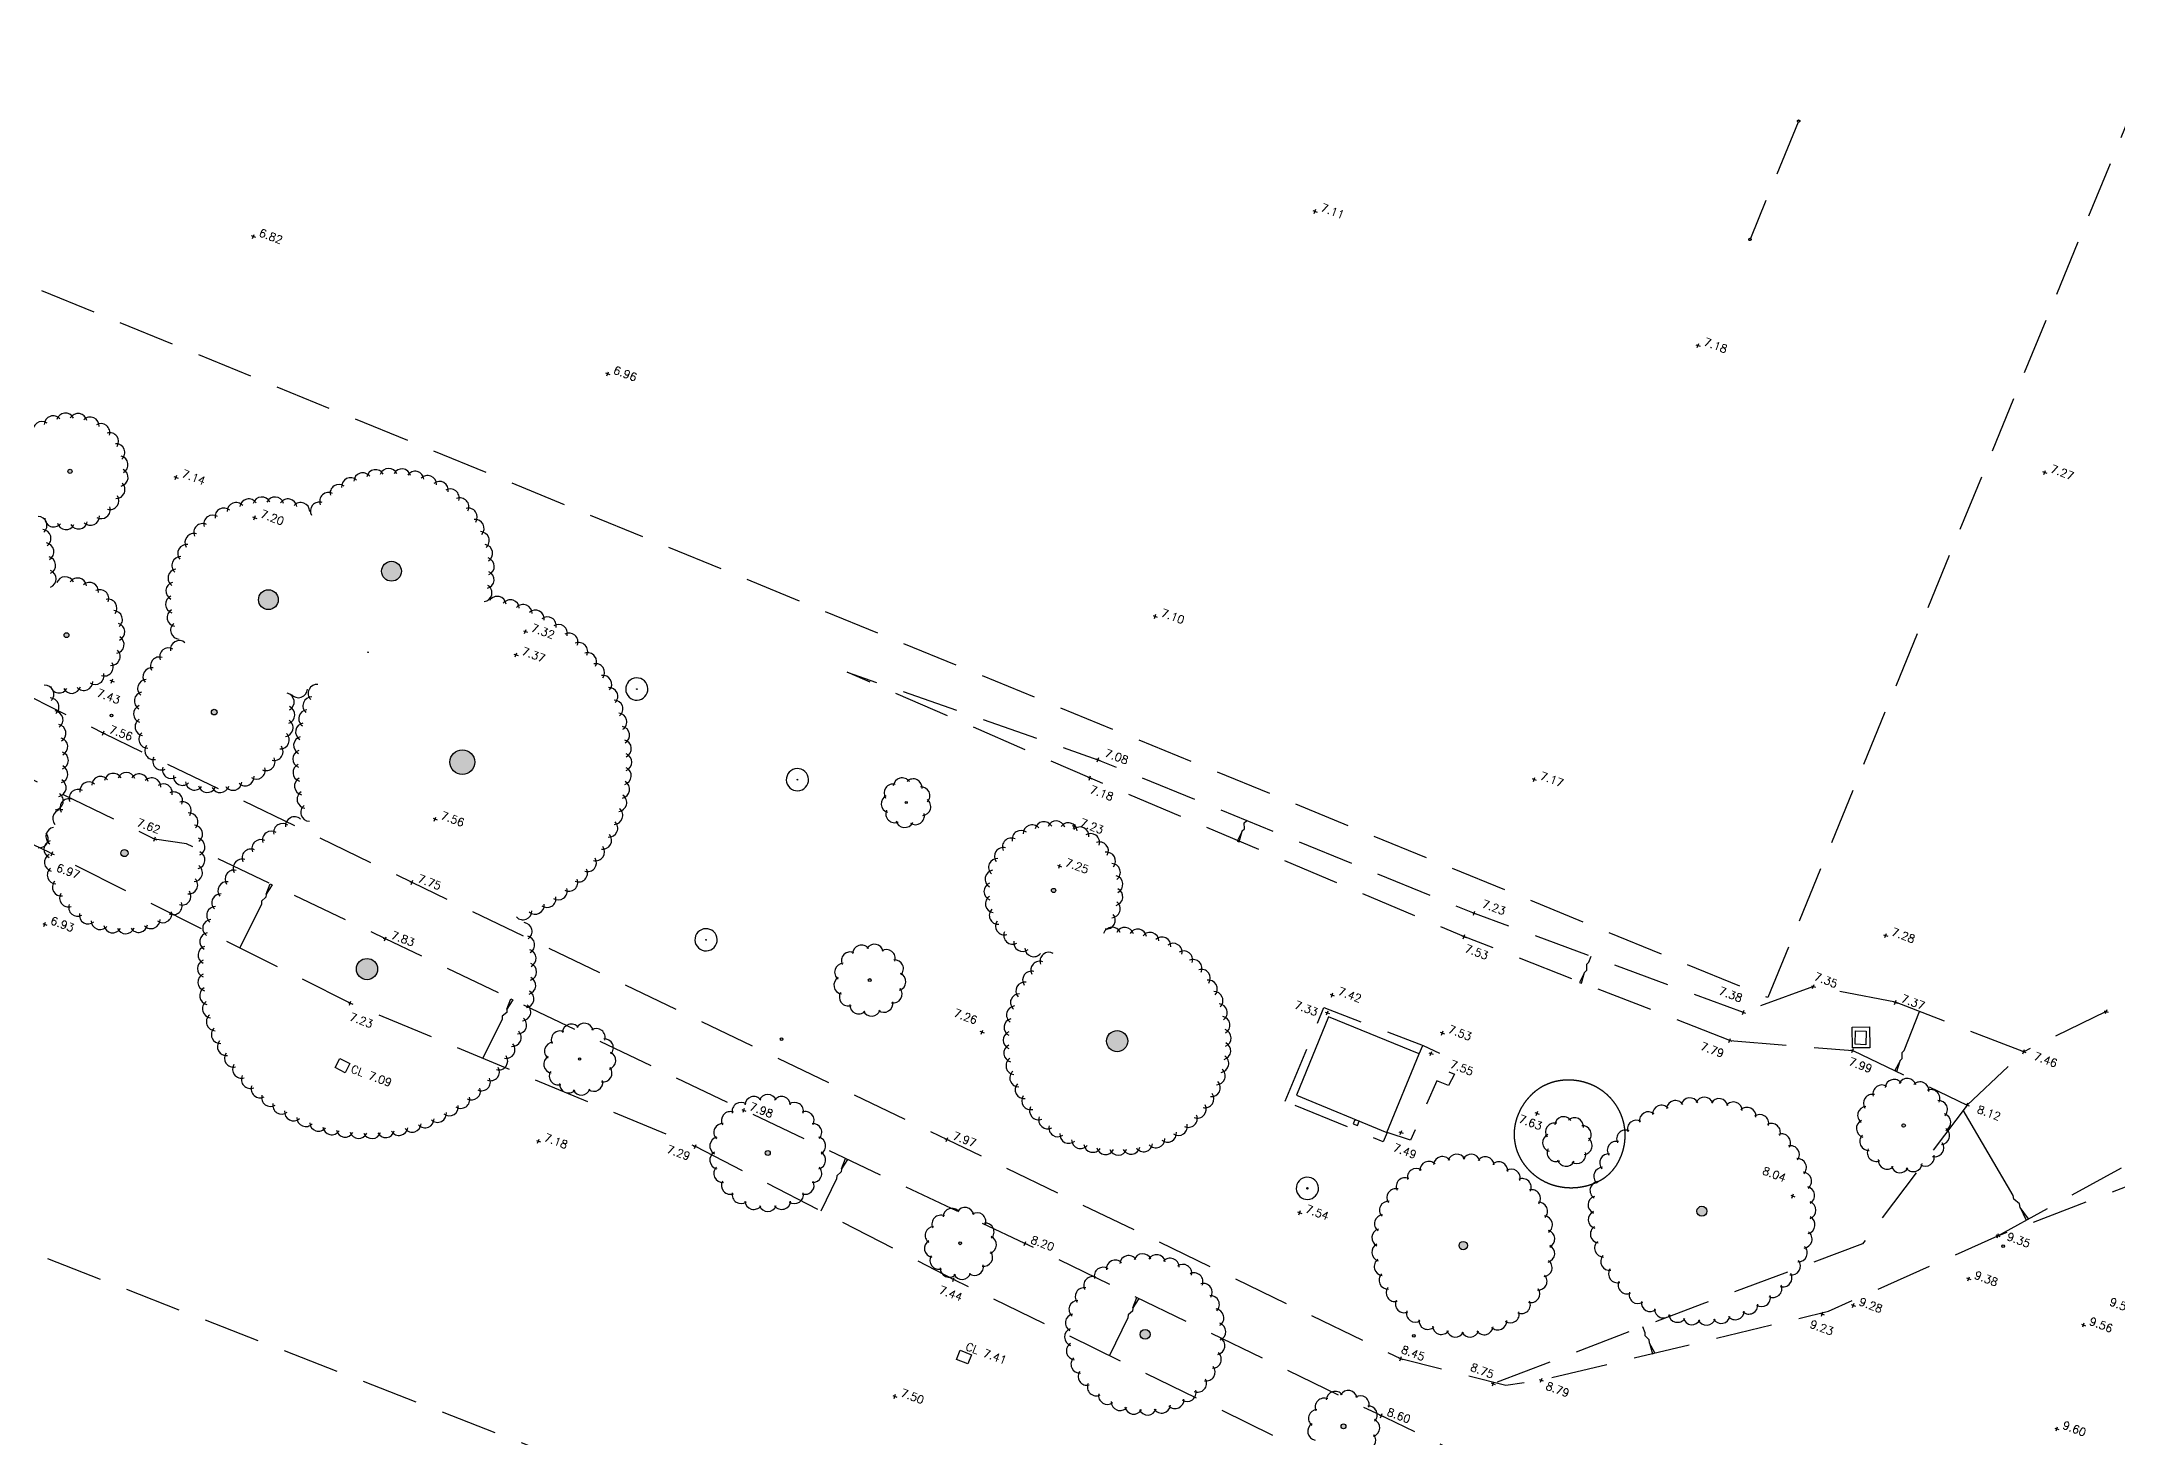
# Model space of a CAD drawing. Header units: millimetres. Extents: x 521005098 to 522149999836, y 174611071 to 175300000107.
# Drawn here: x 521226380 to 521319779, y 174836810 to 174899614 of the extents above; entities that cross this region are included whole.
import ezdxf

# ---------------------------------------------------------------- set-up
doc = ezdxf.new("R2010")
doc.units = ezdxf.units.MM
doc.header["$LTSCALE"] = 200
doc.linetypes.add('survey-A$0$DASHED', pattern=[19.05, 12.7, -6.35])
for name, color, linetype in [('0-35TEXT', 3, 'Continuous'), ('survey-A$0$BUILDING', 8, 'Continuous'), ('survey-A$0$DETAIL', 8, 'Continuous'), ('survey-A$0$LEVEL', 8, 'Continuous'), ('survey-A$0$ROAD', 8, 'Continuous'), ('survey-A$0$SERVICE', 8, 'Continuous'), ('survey-A$0$SPORTS_PITCH', 8, 'survey-A$0$DASHED'), ('survey-A$0$VEGETATION', 8, 'Continuous')]:
    doc.layers.add(name, color=color, linetype=linetype)
doc.styles.add('survey-A$0$ROMANS', font='Romans.shx')

# ---------------------------------------------------------------- blocks, each defined once
blk = doc.blocks.new('survey-A')
at = {"layer": 'survey-A$0$SERVICE', "linetype": 'Continuous'}
h = blk.add_hatch(color=256, dxfattribs=at)
edge = h.paths.add_edge_path()
edge.add_arc((521229532, 174869296), 60, -20.42304, 339.57696)
edge = h.paths.add_edge_path()
edge.add_arc((521259679, 174854735), 60, -20.42304, 339.57696)
h = blk.add_hatch(color=256, dxfattribs=at)
edge = h.paths.add_edge_path()
edge.add_arc((521314640, 174845417), 60, -20.42304, 339.57696)
edge = h.paths.add_edge_path()
edge.add_arc((521288124, 174841379), 60, -20.42304, 339.57696)
at = {"layer": 'survey-A$0$VEGETATION', "linetype": 'Continuous'}
h = blk.add_hatch(color=256, dxfattribs=at)
edge = h.paths.add_edge_path()
edge.add_arc((521165003, 174892881), 175, -20.42304, 339.57696)
edge = h.paths.add_edge_path()
edge.add_arc((521162619, 174893949), 175, -20.42304, 339.57696)
edge = h.paths.add_edge_path()
edge.add_arc((521178431, 174885977), 175, -20.42304, 339.57696)
edge = h.paths.add_edge_path()
edge.add_arc((521175659, 174887102), 175, -20.42304, 339.57696)
edge = h.paths.add_edge_path()
edge.add_arc((521173586, 174888207), 175, -20.42304, 339.57696)
edge = h.paths.add_edge_path()
edge.add_arc((521171316, 174889272), 175, -20.42304, 339.57696)
edge = h.paths.add_edge_path()
edge.add_arc((521169177, 174890382), 175, -20.42304, 339.57696)
edge = h.paths.add_edge_path()
edge.add_arc((521182742, 174883482), 127, -20.42304, 339.57696)
edge = h.paths.add_edge_path()
edge.add_arc((521180659, 174884573), 127, -20.42304, 339.57696)
edge = h.paths.add_edge_path()
edge.add_arc((521185158, 174882044), 127, -20.42304, 339.57696)
edge = h.paths.add_edge_path()
edge.add_arc((521181931, 174878261), 159, -20.42304, 339.57696)
edge = h.paths.add_edge_path()
edge.add_arc((521205376, 174889234), 134, -20.42304, 339.57696)
edge = h.paths.add_edge_path()
edge.add_arc((521204193, 174889781), 95.5, -20.42304, 339.57696)
edge = h.paths.add_edge_path()
edge.add_arc((521207171, 174888406), 115, -20.42304, 339.57696)
edge = h.paths.add_edge_path()
edge.add_arc((521206203, 174888875), 95.5, -20.42304, 339.57696)
edge = h.paths.add_edge_path()
edge.add_arc((521208215, 174887889), 95.5, -20.42304, 339.57696)
edge = h.paths.add_edge_path()
edge.add_arc((521209442, 174887283), 271, -20.42304, 339.57696)
edge = h.paths.add_edge_path()
edge.add_arc((521219409, 174875440), 477, -20.42304, 339.57696)
edge = h.paths.add_edge_path()
edge.add_arc((521219959, 174867247), 477, -20.42304, 339.57696)
edge = h.paths.add_edge_path()
edge.add_arc((521211561, 174872323), 127, -20.42304, 339.57696)
edge = h.paths.add_edge_path()
edge.add_arc((521227663, 174880279), 95.5, -20.42304, 339.57696)
edge = h.paths.add_edge_path()
edge.add_arc((521227504, 174872905), 111, -20.42304, 339.57696)
edge = h.paths.add_edge_path()
edge.add_arc((521236587, 174874503), 446, -20.42304, 339.57696)
edge = h.paths.add_edge_path()
edge.add_arc((521242126, 174875783), 446, -20.42304, 339.57696)
edge = h.paths.add_edge_path()
edge.add_arc((521234149, 174869443), 127, -20.42304, 339.57696)
edge = h.paths.add_edge_path()
edge.add_arc((521230113, 174863101), 159, -20.42304, 339.57696)
edge = h.paths.add_edge_path()
edge.add_arc((521194956, 174847909), 446, -20.42304, 339.57696)
edge = h.paths.add_edge_path()
edge.add_arc((521192158, 174854442), 111, -20.42304, 339.57696)
edge = h.paths.add_edge_path()
edge.add_arc((521195832, 174862955), 477, -20.42304, 339.57696)
edge = h.paths.add_edge_path()
edge.add_arc((521197701, 174864962), 191, -20.42304, 339.57696)
edge = h.paths.add_edge_path()
edge.add_arc((521198529, 174866549), 191, -20.42304, 339.57696)
edge = h.paths.add_edge_path()
edge.add_arc((521196158, 174870358), 207, -20.42304, 339.57696)
edge = h.paths.add_edge_path()
edge.add_arc((521195100, 174860109), 111, -20.42304, 339.57696)
edge = h.paths.add_edge_path()
edge.add_arc((521203165, 174873011), 95.5, -20.42304, 339.57696)
h = blk.add_hatch(color=256, dxfattribs=at)
edge = h.paths.add_edge_path()
edge.add_arc((521307682, 174826364), 191, -20.42304, 339.57696)
edge = h.paths.add_edge_path()
edge.add_arc((521301081, 174846991), 223, -20.42304, 339.57696)
edge = h.paths.add_edge_path()
edge.add_arc((521310157, 174850845), 79.6, -20.42304, 339.57696)
edge = h.paths.add_edge_path()
edge.add_arc((521290347, 174845441), 191, -20.42304, 339.57696)
edge = h.paths.add_edge_path()
edge.add_arc((521284957, 174837313), 111, -20.42304, 339.57696)
edge = h.paths.add_edge_path()
edge.add_arc((521293997, 174832662), 143, -20.42304, 339.57696)
edge = h.paths.add_edge_path()
edge.add_arc((521276033, 174841449), 223, -20.42304, 339.57696)
edge = h.paths.add_edge_path()
edge.add_arc((521267714, 174845546), 63.7, -20.42304, 339.57696)
edge = h.paths.add_edge_path()
edge.add_arc((521274773, 174854642), 477, -20.42304, 339.57696)
edge = h.paths.add_edge_path()
edge.add_arc((521271912, 174861420), 95.5, -20.42304, 339.57696)
edge = h.paths.add_edge_path()
edge.add_arc((521263640, 174857389), 63.7, -20.42304, 339.57696)
edge = h.paths.add_edge_path()
edge.add_arc((521259055, 174849610), 111, -20.42304, 339.57696)
edge = h.paths.add_edge_path()
edge.add_arc((521250588, 174853836), 47.7, -20.42304, 339.57696)
edge = h.paths.add_edge_path()
edge.add_arc((521241024, 174857884), 477, -20.42304, 339.57696)
edge = h.paths.add_edge_path()
edge.add_arc((521245312, 174867194), 557, -20.42304, 339.57696)
edge = h.paths.add_edge_path()
edge.add_arc((521253162, 174870482), 15.9, -20.42304, 339.57696)
edge = h.paths.add_edge_path()
edge.add_arc((521260388, 174866405), 15.9, -20.42304, 339.57696)
edge = h.paths.add_edge_path()
edge.add_arc((521256278, 174859201), 15.9, -20.42304, 339.57696)
edge = h.paths.add_edge_path()
edge.add_arc((521265285, 174865380), 47.7, -20.42304, 339.57696)
h = blk.add_hatch(color=256, dxfattribs=at)
edge = h.paths.add_edge_path()
edge.add_arc((521283332, 174848020), 31.8, -20.42304, 339.57696)
at = {"layer": 'survey-A$0$BUILDING', "linetype": 'Continuous', "flags": 128}
blk.add_lwpolyline([(521286905, 174850532), (521288365, 174854071), (521284287, 174855742), (521282840, 174852210)], close=True, dxfattribs=at)
at = {"layer": 'survey-A$0$DETAIL', "linetype": 'survey-A$0$DASHED', "flags": 128}
for points in [[(521307952, 174821357), (521299351, 174825924), (521285671, 174834809), (521284245, 174835695), (521267408, 174843921), (521255798, 174849903), (521240265, 174856350), (521226850, 174863072), (521208074, 174872093), (521207258, 174873441)], [(521302334, 174854673), (521290376, 174859345), (521273542, 174866481), (521262621, 174871249), (521273910, 174867303), (521290834, 174860400), (521302943, 174855938)], [(521325849, 174859500), (521319273, 174855975)], [(521306098, 174857102), (521302943, 174855938)], [(521309788, 174856391), (521306098, 174857102)], [(521315558, 174854165), (521309788, 174856391)], [(521319273, 174855975), (521315558, 174854165)], [(521288365, 174854071), (521288521, 174854448)], [(521302334, 174854673), (521307865, 174854217)], [(521307865, 174854217), (521313009, 174851767)], [(521313009, 174851767), (521315558, 174854165)], [(521314397, 174845886), (521326184, 174852359)], [(521313009, 174851767), (521308313, 174845519), (521301085, 174842807), (521291691, 174839227)]]:
    blk.add_lwpolyline(points, dxfattribs=at)
at = {"layer": 'survey-A$0$DETAIL', "flags": 128}
for points in [[(521280401, 174864089), (521280404, 174864097), (521280496, 174864192), (521280495, 174864457), (521280587, 174864553), (521280596, 174864576)], [(521236491, 174861252), (521236487, 174861245), (521236478, 174861113), (521236280, 174860936), (521236271, 174860804), (521235304, 174858835)], [(521295806, 174857732), (521295809, 174857739), (521295902, 174857835), (521295901, 174858100), (521295993, 174858196), (521296099, 174858460)], [(521247322, 174856074), (521247318, 174856067), (521247309, 174855934), (521247111, 174855758), (521247101, 174855625), (521246240, 174853870)], [(521309995, 174853759), (521309998, 174853766), (521310090, 174853862), (521310088, 174854128), (521310180, 174854223), (521310876, 174855971)], [(521315405, 174847154), (521315400, 174847163), (521315375, 174847327), (521315112, 174847528), (521315088, 174847693), (521312830, 174851529)], [(521262374, 174848895), (521262370, 174848888), (521262361, 174848756), (521262163, 174848579), (521262154, 174848446), (521261441, 174846995)], [(521275480, 174842638), (521275476, 174842630), (521275467, 174842498), (521275269, 174842321), (521275259, 174842189), (521274426, 174840492)], [(521298720, 174841056), (521298717, 174841064), (521298716, 174841196), (521298530, 174841385), (521298529, 174841518), (521298421, 174841781)]]:
    blk.add_lwpolyline(points, dxfattribs=at)
for points in [[(521280401, 174864089), (521280168, 174863644), (521280260, 174863606)], [(521236491, 174861252), (521236666, 174861723), (521236756, 174861679)], [(521295806, 174857732), (521295573, 174857287), (521295666, 174857249)], [(521247322, 174856074), (521247497, 174856545), (521247587, 174856501)], [(521309995, 174853759), (521309763, 174853313), (521309856, 174853276)], [(521262374, 174848895), (521262549, 174849366), (521262639, 174849322)], [(521315405, 174847154), (521315668, 174846584), (521315776, 174846647)], [(521275480, 174842638), (521275655, 174843109), (521275745, 174843064)], [(521298720, 174841056), (521298865, 174840575), (521298957, 174840613)]]:
    blk.add_lwpolyline(points, close=True, dxfattribs=at)
at = {"layer": 'survey-A$0$DETAIL', "linetype": 'survey-A$0$DASHED', "flags": 128}
blk.add_lwpolyline([(521282336, 174851934), (521284078, 174856154), (521288543, 174854440), (521289597, 174853959), (521289402, 174853400), (521289946, 174853151), (521289677, 174852643), (521289163, 174852853), (521287964, 174850182), (521286916, 174850531), (521286744, 174850115)], close=True, dxfattribs=at)
at = {"layer": 'survey-A$0$DETAIL', "linetype": 'Continuous', "flags": 128}
blk.add_lwpolyline([(521308618, 174855286), (521308632, 174854346), (521307852, 174854334), (521307838, 174855274)], close=True, dxfattribs=at)
at = {"layer": 'survey-A$0$DETAIL', "linetype": 'survey-A$0$DASHED'}
blk.add_lwpolyline([(521292714, 174851050, -0.14104), (521293466, 174852280, -0.150141), (521294691, 174852862, -0.139397), (521296131, 174852672, -0.144026), (521297213, 174851772, -0.13969), (521297627, 174850493, -0.138208), (521297305, 174849173, -0.169266), (521296260, 174848255, -0.145696), (521294663, 174848100, -0.201196), (521293007, 174849208, -0.216357)], format="xyb", close=True, dxfattribs=at)
at = {"layer": 'survey-A$0$LEVEL', "flags": 128}
for points in [[(521283583, 174892011), (521283771, 174891941)], [(521283642, 174891882), (521283712, 174892070)], [(521235816, 174890880), (521236004, 174890811)], [(521235875, 174890752), (521235945, 174890939)], [(521300813, 174885973), (521301001, 174885903)], [(521300872, 174885845), (521300942, 174886032)], [(521251756, 174884702), (521251944, 174884633)], [(521251815, 174884574), (521251885, 174884761)], [(521232398, 174879913), (521232467, 174880101)], [(521316408, 174880263), (521316595, 174880193)], [(521316467, 174880134), (521316536, 174880322)], [(521232339, 174880042), (521232526, 174879972)], [(521235879, 174878228), (521236066, 174878158)], [(521235937, 174878100), (521236007, 174878287)], [(521276390, 174873785), (521276577, 174873715)], [(521276448, 174873657), (521276518, 174873844)], [(521248057, 174873107), (521248244, 174873037)], [(521248115, 174872979), (521248185, 174873166)], [(521247634, 174872055), (521247822, 174871985)], [(521247693, 174871926), (521247763, 174872114)], [(521229454, 174870881), (521229641, 174870811)], [(521229513, 174870752), (521229583, 174870940)], [(521229069, 174868536), (521229256, 174868467)], [(521229127, 174868408), (521229197, 174868595)], [(521273817, 174867338), (521274004, 174867268)], [(521273875, 174867209), (521273945, 174867396)], [(521273448, 174866516), (521273635, 174866446)], [(521273507, 174866387), (521273576, 174866574)], [(521293444, 174866451), (521293631, 174866382)], [(521293503, 174866323), (521293572, 174866510)], [(521243993, 174864666), (521244180, 174864596)], [(521244052, 174864537), (521244121, 174864725)], [(521272751, 174864341), (521272938, 174864271)], [(521272810, 174864212), (521272880, 174864400)], [(521231376, 174863767), (521231563, 174863697)], [(521231435, 174863638), (521231505, 174863826)], [(521226756, 174863107), (521226943, 174863037)], [(521226815, 174862978), (521226885, 174863166)], [(521272083, 174862551), (521272271, 174862481)], [(521272142, 174862422), (521272212, 174862610)], [(521242949, 174861822), (521243136, 174861752)], [(521243008, 174861693), (521243078, 174861881)], [(521290800, 174860306), (521290869, 174860493)], [(521226432, 174859933), (521226619, 174859863)], [(521226491, 174859804), (521226561, 174859992)], [(521290741, 174860435), (521290928, 174860365)], [(521241757, 174859280), (521241945, 174859210)], [(521241816, 174859152), (521241886, 174859339)], [(521290282, 174859380), (521290469, 174859310)], [(521290341, 174859251), (521290411, 174859439)], [(521309259, 174859429), (521309446, 174859360)], [(521309317, 174859301), (521309387, 174859488)], [(521284356, 174856754), (521284543, 174856685)], [(521284414, 174856626), (521284484, 174856813)], [(521306005, 174857137), (521306192, 174857067)], [(521306063, 174857008), (521306133, 174857195)], [(521240171, 174856385), (521240358, 174856315)], [(521240230, 174856256), (521240300, 174856444)], [(521284138, 174855949), (521284326, 174855879)], [(521284197, 174855821), (521284267, 174856008)], [(521302849, 174855973), (521303037, 174855903)], [(521302908, 174855844), (521302978, 174856032)], [(521309694, 174856426), (521309882, 174856356)], [(521309753, 174856297), (521309823, 174856484)], [(521319179, 174856010), (521319367, 174855940)], [(521319238, 174855882), (521319308, 174856069)], [(521268601, 174855084), (521268788, 174855014)], [(521268660, 174854955), (521268730, 174855142)], [(521289313, 174855043), (521289501, 174854973)], [(521289372, 174854914), (521289442, 174855101)], [(521288796, 174854121), (521288984, 174854052)], [(521288855, 174853993), (521288925, 174854180)], [(521302241, 174854708), (521302428, 174854638)], [(521302299, 174854579), (521302369, 174854767)], [(521307772, 174854251), (521307959, 174854182)], [(521307830, 174854123), (521307900, 174854310)], [(521315465, 174854200), (521315652, 174854130)], [(521315523, 174854072), (521315593, 174854259)], [(521257882, 174851568), (521258070, 174851498)], [(521257941, 174851439), (521258011, 174851627)], [(521293572, 174851429), (521293760, 174851359)], [(521293631, 174851300), (521293701, 174851488)], [(521312915, 174851802), (521313102, 174851732)], [(521312974, 174851674), (521313043, 174851861)], [(521248701, 174850047), (521248771, 174850234)], [(521267025, 174850253), (521267212, 174850183)], [(521267084, 174850125), (521267154, 174850312)], [(521287452, 174850563), (521287640, 174850494)], [(521287511, 174850435), (521287581, 174850622)], [(521248642, 174850175), (521248830, 174850105)], [(521255704, 174849938), (521255892, 174849868)], [(521255763, 174849809), (521255833, 174849996)], [(521305077, 174847706), (521305264, 174847636)], [(521305135, 174847578), (521305205, 174847765)], [(521282891, 174846960), (521283078, 174846890)], [(521282950, 174846831), (521283019, 174847019)], [(521270531, 174845575), (521270718, 174845506)], [(521270590, 174845447), (521270659, 174845634)], [(521314303, 174845921), (521314491, 174845851)], [(521314362, 174845792), (521314432, 174845980)], [(521267315, 174843956), (521267502, 174843886)], [(521267373, 174843827), (521267443, 174844015)], [(521312989, 174843987), (521313176, 174843917)], [(521313047, 174843858), (521313117, 174844045)], [(521307799, 174842791), (521307986, 174842721)], [(521307858, 174842662), (521307928, 174842850)], [(521306399, 174842398), (521306587, 174842328)], [(521306458, 174842269), (521306528, 174842457)], [(521318156, 174841909), (521318343, 174841839)], [(521318214, 174841781), (521318284, 174841968)], [(521287432, 174840392), (521287619, 174840322)], [(521287491, 174840263), (521287561, 174840451)], [(521291597, 174839262), (521291785, 174839192)], [(521291656, 174839133), (521291726, 174839321)], [(521293759, 174839424), (521293947, 174839354)], [(521293818, 174839295), (521293888, 174839483)], [(521264677, 174838693), (521264864, 174838624)], [(521264736, 174838565), (521264806, 174838752)], [(521286561, 174837826), (521286748, 174837756)], [(521286619, 174837697), (521286689, 174837885)], [(521316956, 174837235), (521317143, 174837165)], [(521317014, 174837106), (521317084, 174837294)]]:
    blk.add_lwpolyline(points, dxfattribs=at)
at = {"layer": 'survey-A$0$ROAD', "linetype": 'survey-A$0$DASHED', "flags": 128}
for points in [[(521206171, 174882360), (521218169, 174875890), (521219648, 174873271), (521229162, 174868501), (521243043, 174861787), (521267119, 174850218), (521287526, 174840357), (521292266, 174839165), (521293853, 174839389), (521306773, 174842488), (521314397, 174845886), (521324938, 174849927), (521332591, 174854107), (521335509, 174855968), (521339133, 174859488), (521346174, 174867775), (521347707, 174869907), (521349047, 174872605), (521351537, 174879385), (521353935, 174885897), (521355774, 174890722), (521359616, 174889286), (521378670, 174882192), (521383720, 174895854), (521385347, 174897599), (521385297, 174897794)], [(521301907, 174830470), (521286421, 174837904), (521270625, 174845540), (521257976, 174851533), (521241851, 174859245), (521232902, 174863523), (521231470, 174863732), (521217922, 174870336), (521207979, 174875238), (521207258, 174873441), (521203999, 174873005)]]:
    blk.add_lwpolyline(points, dxfattribs=at)
at = {"layer": 'survey-A$0$SERVICE', "linetype": 'Continuous', "flags": 128}
for points in [[(521308474, 174855090), (521308451, 174854481), (521307971, 174854499), (521307995, 174855108)], [(521240039, 174853221), (521239587, 174853457), (521239800, 174853865), (521240252, 174853629)], [(521285399, 174850918), (521285586, 174850848), (521285656, 174851035), (521285468, 174851105)], [(521267703, 174840735), (521268215, 174840535), (521268052, 174840116), (521267539, 174840315)]]:
    blk.add_lwpolyline(points, close=True, dxfattribs=at)
at = {"layer": 'survey-A$0$SERVICE', "linetype": 'Continuous'}
for centre in [(521229532, 174869296), (521259679, 174854735), (521314640, 174845417), (521288124, 174841379)]:
    blk.add_circle(centre, 60, dxfattribs=at)
at = {"layer": 'survey-A$0$SPORTS_PITCH', "linetype": 'survey-A$0$DASHED', "flags": 128}
blk.add_lwpolyline([(521188647, 174903867), (521214424, 174967107), (521330008, 174919845), (521304045, 174856598)], close=True, dxfattribs=at)
for points in [[(521305414, 174895989), (521303261, 174890758)], [(521307943, 174813264), (521280846, 174743210), (521185999, 174780046), (521212938, 174850184), (521307943, 174813264)]]:
    blk.add_lwpolyline(points, dxfattribs=at)
at = {"layer": 'survey-A$0$SPORTS_PITCH', "linetype": 'survey-A$0$DASHED'}
for centre in [(521305434, 174896035), (521303242, 174890711)]:
    blk.add_circle(centre, 50, dxfattribs=at)
at = {"layer": 'survey-A$0$VEGETATION', "linetype": 'Continuous', "flags": 128}
for points in [[(521253617, 174870690, 0.198912), (521253336, 174870950, 0.198912), (521252954, 174870936, 0.198912), (521252693, 174870656, 0.198912), (521252707, 174870274, 0.198912), (521252987, 174870013, 0.198912), (521253370, 174870027, 0.198912), (521253631, 174870307, 0.198912)], [(521260843, 174866613, 0.198912), (521260563, 174866873, 0.198912), (521260180, 174866859, 0.198912), (521259920, 174866579, 0.198912), (521259934, 174866197, 0.198912), (521260214, 174865936, 0.198912), (521260596, 174865950, 0.198912), (521260857, 174866230, 0.198912)], [(521256733, 174859409, 0.198912), (521256453, 174859670, 0.198912), (521256071, 174859656, 0.198912), (521255810, 174859376, 0.198912), (521255824, 174858993, 0.198912), (521256104, 174858732, 0.198912), (521256486, 174858746, 0.198912), (521256747, 174859027, 0.198912)], [(521283786, 174848228, 0.198912), (521283506, 174848488, 0.198912), (521283124, 174848474, 0.198912), (521282863, 174848194, 0.198912), (521282877, 174847812, 0.198912), (521283157, 174847551, 0.198912), (521283540, 174847565, 0.198912), (521283800, 174847845, 0.198912)]]:
    blk.add_lwpolyline(points, format="xyb", close=True, dxfattribs=at)
at = {"layer": 'survey-A$0$VEGETATION', "linetype": 'Continuous'}
for centre, radius in [((521227663, 174880279), 95.5), ((521242126, 174875783), 446), ((521236587, 174874503), 446), ((521227504, 174872905), 111), ((521241072, 174872136), 15.9), ((521253162, 174870482), 15.9), ((521234149, 174869443), 127), ((521245312, 174867194), 557), ((521260388, 174866405), 15.9), ((521265285, 174865380), 47.7), ((521230113, 174863101), 159), ((521271912, 174861420), 95.5), ((521256278, 174859201), 15.9), ((521241024, 174857884), 477), ((521263640, 174857389), 63.7), ((521274773, 174854642), 477), ((521250588, 174853836), 47.7), ((521310157, 174850845), 79.6), ((521259055, 174849610), 111), ((521283332, 174848020), 31.8), ((521301081, 174846991), 223), ((521267714, 174845546), 63.7), ((521290347, 174845441), 191), ((521276033, 174841449), 223), ((521284957, 174837313), 111)]:
    blk.add_circle(centre, radius, dxfattribs=at)
for centre, start, end in [((521227456, 174882500), 25.68906, 164.96078), ((521226397, 174882115), 54.93658, 194.20831), ((521226902, 174882375), 40.31281, 179.58455), ((521228023, 174882480), 11.06529, 150.33702), ((521228567, 174882318), 356.44153, 135.71326), ((521229053, 174882023), 341.81777, 121.0895), ((521229448, 174881616), 327.19401, 106.46574), ((521229728, 174881122), 312.57024, 91.84198), ((521229874, 174880573), 297.94648, 77.21821), ((521229876, 174880006), 283.32272, 62.59445), ((521240831, 174879811), 38.18885, 177.46058), ((521241409, 174879952), 30.11764, 169.38937), ((521242002, 174880012), 22.04642, 161.31815), ((521242597, 174879987), 13.97521, 153.24694), ((521243182, 174879880), 5.904, 145.17573), ((521229460, 174878959), 254.0752, 33.34693), ((521229735, 174879455), 268.69896, 47.97069), ((521239293, 174878925), 62.40249, 201.67422), ((521239763, 174879292), 54.33128, 193.60301), ((521240279, 174879589), 46.26006, 185.53179), ((521243747, 174879691), 357.83279, 137.10452), ((521244280, 174879424), 349.76157, 129.0333), ((521244770, 174879086), 341.69036, 120.96209), ((521226226, 174877851), 309.84278, 89.11451), ((521228586, 174878249), 224.82767, 4.0994), ((521229069, 174878548), 239.45143, 18.72316), ((521234081, 174877911), 56.70095, 195.97269), ((521234584, 174878229), 48.62974, 187.90147), ((521235127, 174878473), 40.55853, 179.83026), ((521235699, 174878639), 32.48732, 171.75905), ((521236289, 174878723), 24.4161, 163.68783), ((521236884, 174878723), 16.34489, 155.61662), ((521237474, 174878639), 8.27368, 147.54541), ((521238046, 174878474), 0.20246, 139.47419), ((521238880, 174878496), 70.4737, 209.74543), ((521245207, 174878682), 333.61915, 112.89088), ((521245584, 174878221), 325.54793, 104.81967), ((521226406, 174877263), 304.96819, 84.23992), ((521226922, 174878175), 180.95639, 320.22812), ((521227477, 174878056), 195.58015, 334.85188), ((521228044, 174878081), 210.20391, 349.47564), ((521233232, 174877079), 72.84338, 212.11511), ((521233627, 174877525), 64.77217, 204.0439), ((521245892, 174877711), 317.47672, 96.74845), ((521246125, 174877163), 309.40551, 88.67724), ((521226536, 174876662), 300.0936, 79.36533), ((521226614, 174876052), 295.21902, 74.49075), ((521232648, 174876045), 88.9858, 228.25754), ((521232904, 174876583), 80.91459, 220.18632), ((521246279, 174876588), 301.3343, 80.60603), ((521246351, 174875997), 293.26308, 72.53481), ((521226640, 174875437), 290.34443, 69.61616), ((521227445, 174875135), 21.89164, 161.16338), ((521228009, 174875078), 7.26788, 146.53961), ((521232471, 174875476), 97.05702, 236.32875), ((521246339, 174875402), 285.19187, 64.4636), ((521228541, 174874880), 352.64412, 131.91585), ((521229006, 174874554), 338.02036, 117.29209), ((521229374, 174874121), 323.3966, 102.66833), ((521232362, 174874293), 113.19944, 252.47117), ((521232375, 174874889), 105.12823, 244.39996), ((521246244, 174874814), 277.12066, 56.39239), ((521246883, 174874252), 7.81224, 147.08397), ((521247473, 174874094), 2.96951, 142.24124), ((521229620, 174873610), 308.77283, 88.04456), ((521232433, 174873702), 121.27065, 260.54239), ((521248048, 174873887), 358.12678, 137.39852), ((521248603, 174873632), 353.28406, 132.55579), ((521249135, 174873331), 348.44133, 127.71306), ((521229695, 174872486), 279.52531, 58.79704), ((521229730, 174873053), 294.14907, 73.4208), ((521232575, 174872264), 49.51507, 188.7868), ((521232587, 174873127), 129.34187, 268.6136), ((521249639, 174872986), 343.5986, 122.87033), ((521250113, 174872600), 338.75587, 118.0276), ((521229518, 174871946), 264.90155, 44.17328), ((521231677, 174871523), 70.26962, 209.54135), ((521232093, 174871935), 59.89234, 199.16407), ((521250552, 174872176), 333.91315, 113.18488), ((521250954, 174871715), 329.07042, 108.34215), ((521228291, 174870819), 221.03026, 0.30199), ((521228793, 174871085), 235.65403, 14.92576), ((521229210, 174871469), 250.27779, 29.54952), ((521231101, 174870513), 91.02416, 230.29589), ((521231343, 174871044), 80.64689, 219.91862), ((521251315, 174871223), 324.22769, 103.49942), ((521251634, 174870702), 319.38496, 98.65669), ((521226534, 174870254), 314.94109, 94.21282), ((521226766, 174869684), 310.0665, 89.33823), ((521227171, 174870700), 191.78274, 331.05447), ((521227739, 174870687), 206.4065, 345.67823), ((521230958, 174869946), 101.40144, 240.67317), ((521237346, 174869904), 298.56964, 77.84136), ((521237940, 174870494), 219.00411, 358.27584), ((521238540, 174869728), 89.85007, 229.1218), ((521238778, 174870290), 85.00734, 224.27907), ((521251908, 174870155), 314.54224, 93.81397), ((521252134, 174869588), 309.69951, 88.97124), ((521226948, 174869097), 305.19192, 84.46364), ((521227080, 174868496), 300.31733, 79.58906), ((521230919, 174869363), 111.77871, 251.05044), ((521230986, 174868783), 122.15599, 261.42772), ((521237302, 174868741), 277.81509, 57.08682), ((521237377, 174869320), 288.19236, 67.46409), ((521238210, 174868552), 99.53552, 238.80725), ((521238350, 174869147), 94.6928, 233.96453), ((521252312, 174869003), 304.85678, 84.12851), ((521227161, 174867887), 295.44274, 74.71447), ((521231157, 174868224), 132.53326, 271.80499), ((521237124, 174868185), 267.43781, 46.70955), ((521238121, 174867948), 104.37825, 243.64998), ((521252440, 174868406), 300.01405, 79.28578), ((521252517, 174867800), 295.17133, 74.44305), ((521227165, 174866658), 285.69356, 64.9653), ((521227189, 174867272), 290.56815, 69.83988), ((521231426, 174867705), 142.91053, 282.18226), ((521231783, 174867243), 153.2878, 292.55953), ((521236485, 174867212), 246.68327, 25.955), ((521236849, 174867669), 257.06054, 36.33227), ((521238083, 174867338), 109.22098, 248.49271), ((521238096, 174866727), 114.06371, 253.33544), ((521252542, 174867189), 290.3286, 69.60033), ((521227089, 174866048), 280.81898, 60.09071), ((521228504, 174865902), 50.23329, 189.50502), ((521229039, 174866148), 39.78775, 179.05948), ((521229609, 174866292), 29.3422, 168.61393), ((521230196, 174866330), 18.89666, 158.16839), ((521230780, 174866262), 8.45112, 147.72285), ((521231342, 174866089), 358.00557, 137.2773), ((521231863, 174865816), 347.56003, 126.83176), ((521232218, 174866853), 163.66508, 302.93681), ((521232716, 174866547), 174.04235, 313.31408), ((521233261, 174866337), 184.41963, 323.69136), ((521233835, 174866228), 194.7969, 334.06863), ((521234420, 174866224), 205.17417, 344.4459), ((521234995, 174866325), 215.55145, 354.82318), ((521235543, 174866529), 225.92872, 5.20045), ((521236045, 174866828), 236.30599, 15.57772), ((521238161, 174866120), 118.90643, 258.17816), ((521252438, 174865973), 280.64314, 59.91487), ((521252516, 174866579), 285.48587, 64.7576), ((521264689, 174865804), 74.94109, 214.21282), ((521265101, 174866087), 34.94109, 174.21282), ((521265598, 174866040), 354.94109, 134.21282), ((521226961, 174865446), 275.94439, 55.21612), ((521227611, 174865144), 71.12438, 210.39611), ((521228023, 174865564), 60.67884, 199.95057), ((521232326, 174865454), 337.11448, 116.38621), ((521232716, 174865014), 326.66894, 105.94067), ((521238278, 174865520), 123.74916, 263.02089), ((521238444, 174864932), 128.59189, 267.86362), ((521252310, 174865376), 275.80041, 55.07215), ((521264557, 174865322), 114.94109, 254.21282), ((521265949, 174865684), 314.94109, 94.21282), ((521265989, 174865186), 274.94109, 54.21282), ((521226972, 174863855), 96.86696, 236.13869), ((521227282, 174864657), 81.56993, 220.84166), ((521233020, 174864510), 316.2234, 95.49513), ((521233227, 174863960), 305.77785, 85.04958), ((521237223, 174864036), 52.07159, 191.34332), ((521237756, 174864334), 47.22887, 186.5006), ((521251904, 174864224), 266.11496, 45.38669), ((521252131, 174864792), 270.95768, 50.22942), ((521264764, 174864868), 154.94109, 294.21282), ((521265216, 174864653), 194.94109, 334.21282), ((521265699, 174864779), 234.94109, 14.21282), ((521270942, 174863972), 41.17432, 180.44605), ((521271479, 174864116), 29.49645, 168.76818), ((521272033, 174864148), 17.81857, 157.09031), ((521272583, 174864067), 6.1407, 145.41243), ((521273105, 174863876), 354.46283, 133.73456), ((521226282, 174863741), 261.35843, 40.63016), ((521226887, 174863273), 107.31251, 246.58424), ((521233331, 174863381), 295.3323, 74.60404), ((521235802, 174862886), 66.59978, 205.87151), ((521236243, 174863309), 61.75705, 201.02878), ((521236718, 174863693), 56.91432, 196.18605), ((521251310, 174863158), 256.4295, 35.70123), ((521251630, 174863678), 261.27223, 40.54396), ((521269653, 174862953), 76.20794, 215.47967), ((521270010, 174863379), 64.53006, 203.80179), ((521270446, 174863723), 52.85219, 192.12392), ((521273577, 174863584), 342.78496, 122.05669), ((521273981, 174863202), 331.10709, 110.37882), ((521226909, 174862685), 117.75805, 257.02978), ((521227038, 174862111), 128.2036, 267.47533), ((521233219, 174862215), 274.44122, 53.71295), ((521233329, 174862793), 284.88676, 64.15849), ((521235398, 174862427), 71.4425, 210.71423), ((521250546, 174862206), 246.74405, 26.01578), ((521250948, 174862666), 251.58678, 30.85851), ((521269389, 174862464), 87.88581, 227.15754), ((521274299, 174862746), 319.42921, 98.70094), ((521274518, 174862236), 307.75134, 87.02307), ((521227268, 174861570), 138.64914, 277.92087), ((521233007, 174861666), 263.99567, 43.2674), ((521234714, 174861416), 81.12796, 220.39969), ((521235035, 174861936), 76.28523, 215.55696), ((521249632, 174861396), 237.05859, 16.33032), ((521250106, 174861782), 241.90132, 21.17305), ((521269182, 174861378), 111.24155, 250.51328), ((521269230, 174861932), 99.56368, 238.83541), ((521274628, 174861136), 284.3956, 63.66733), ((521274629, 174861692), 296.07347, 75.3452), ((521227593, 174861080), 149.09468, 288.36642), ((521228001, 174860656), 159.54023, 298.81196), ((521232305, 174860728), 243.10458, 22.37632), ((521232699, 174861165), 253.55013, 32.82186), ((521234210, 174860304), 90.81341, 230.08515), ((521234439, 174860871), 85.97069, 225.24242), ((521248040, 174860498), 222.53041, 1.80214), ((521248595, 174860752), 227.37314, 6.64487), ((521249127, 174861052), 232.21586, 11.4876), ((521269247, 174860827), 122.91943, 262.19116), ((521269422, 174860299), 134.5973, 273.86903), ((521274514, 174860592), 272.71772, 51.98945), ((521228479, 174860314), 169.98578, 309.25751), ((521229012, 174860064), 180.43132, 319.70305), ((521229581, 174859915), 190.87686, 330.14859), ((521230167, 174859871), 201.32241, 340.59414), ((521230752, 174859934), 211.76795, 351.03968), ((521231315, 174860103), 222.2135, 1.48523), ((521231839, 174860370), 232.65904, 11.93077), ((521234030, 174859720), 95.65614, 234.92787), ((521248053, 174859576), 303.89343, 83.16517), ((521269701, 174859819), 146.27517, 285.5469), ((521270071, 174859404), 157.95304, 297.22477), ((521274543, 174859367), 23.1589, 162.43063), ((521274293, 174860083), 261.03985, 40.31158), ((521275121, 174859360), 16.15217, 155.4239), ((521275694, 174859282), 9.14545, 148.41718), ((521233821, 174858517), 105.3416, 244.61333), ((521233900, 174859123), 100.49887, 239.7706), ((521248171, 174858976), 299.05071, 78.32244), ((521248238, 174858369), 294.20798, 73.47971), ((521262765, 174858254), 65.71032, 204.98205), ((521263267, 174858562), 38.01801, 177.28974), ((521263854, 174858601), 10.3257, 149.59744), ((521264393, 174858362), 342.6334, 121.90513), ((521270517, 174859073), 169.63092, 308.90265), ((521271021, 174858839), 181.30879, 320.58052), ((521271702, 174858240), 60.84962, 200.12135), ((521276253, 174859135), 2.13872, 141.41046), ((521276790, 174858921), 355.132, 134.40373), ((521277297, 174858643), 348.12528, 127.39701), ((521277766, 174858305), 341.11856, 120.39028), ((521233793, 174857907), 110.18433, 249.45606), ((521248253, 174857758), 289.36525, 68.63698), ((521262463, 174857748), 93.40263, 232.67436), ((521264759, 174857901), 314.94109, 94.21282), ((521264869, 174857322), 287.24878, 66.52051), ((521270922, 174857389), 74.86306, 214.13479), ((521271286, 174857838), 67.85634, 207.12807), ((521278190, 174857913), 334.11183, 113.38356), ((521278564, 174857472), 327.10511, 106.37684), ((521233817, 174857297), 115.02705, 254.29878), ((521233892, 174856690), 119.86978, 259.14151), ((521248129, 174856544), 279.6798, 58.95153), ((521248216, 174857148), 284.52252, 63.79425), ((521262431, 174857160), 121.09493, 260.36667), ((521262676, 174856625), 148.78724, 288.05898), ((521264697, 174856759), 259.55647, 38.8282), ((521270372, 174856375), 88.87651, 228.14824), ((521270616, 174856899), 81.86979, 221.14152), ((521278881, 174856988), 320.09838, 99.37011), ((521279136, 174856470), 313.09166, 92.36339), ((521234019, 174856093), 124.71251, 263.98424), ((521234195, 174855508), 129.55524, 268.82697), ((521247990, 174855949), 274.83707, 54.1088), ((521263142, 174856264), 176.47955, 315.75128), ((521263722, 174856161), 204.17186, 343.44359), ((521264283, 174856340), 231.86417, 11.1359), ((521270193, 174855825), 95.88323, 235.15497), ((521279327, 174855924), 306.08494, 85.35667), ((521234420, 174854940), 134.39796, 273.6697), ((521247565, 174854804), 265.15161, 44.42334), ((521247802, 174855368), 269.99434, 49.26607), ((521249713, 174854700), 65.71032, 204.98205), ((521250215, 174855008), 38.01801, 177.28974), ((521250803, 174855047), 10.3257, 149.59744), ((521251341, 174854809), 342.6334, 121.90513), ((521270043, 174854681), 109.89668, 249.16841), ((521270083, 174855257), 102.88996, 242.16169), ((521279449, 174855359), 299.07821, 78.34995), ((521279502, 174854783), 292.07149, 71.34322), ((521234692, 174854393), 139.24069, 278.51242), ((521235010, 174853871), 144.08342, 283.35515), ((521246954, 174853748), 255.46616, 34.73789), ((521247282, 174854263), 260.30889, 39.58061), ((521249379, 174853606), 121.09493, 260.36667), ((521249411, 174854194), 93.40263, 232.67436), ((521251707, 174854347), 314.94109, 94.21282), ((521251817, 174853769), 287.24878, 66.52051), ((521270074, 174854103), 116.90341, 256.17513), ((521279395, 174853634), 278.05804, 57.32977), ((521279483, 174854205), 285.06477, 64.3365), ((521235370, 174853377), 148.92615, 288.19788), ((521235771, 174852916), 153.76887, 293.04061), ((521246583, 174853262), 250.62343, 29.89516), ((521249624, 174853071), 148.78724, 288.05898), ((521251645, 174853205), 259.55647, 38.8282), ((521270174, 174853534), 123.91013, 263.18186), ((521270344, 174852981), 130.91685, 270.18858), ((521279237, 174853078), 271.05132, 50.32305), ((521236209, 174852490), 158.6116, 297.88333), ((521236681, 174852103), 163.45433, 302.72606), ((521245246, 174852015), 236.09524, 15.36698), ((521245726, 174852392), 240.93797, 20.2097), ((521246173, 174852809), 245.7807, 25.05243), ((521250090, 174852711), 176.47955, 315.75128), ((521250670, 174852608), 204.17186, 343.44359), ((521251231, 174852786), 231.86417, 11.1359), ((521258425, 174851750), 36.75927, 176.031), ((521259053, 174851841), 20.39563, 159.66736), ((521259682, 174851751), 4.032, 143.30373), ((521270580, 174852453), 137.92357, 277.19531), ((521270878, 174851958), 144.9303, 284.20203), ((521278726, 174852043), 257.03787, 36.3096), ((521279013, 174852545), 264.0446, 43.31633), ((521300539, 174851690), 26.94109, 166.21282), ((521301199, 174851720), 18.94109, 158.21282), ((521308746, 174851848), 74.94109, 214.21282), ((521309175, 174852270), 54.94109, 194.21282), ((521309721, 174852520), 34.94109, 174.21282), ((521310320, 174852568), 14.94109, 154.21282), ((521310899, 174852408), 354.94109, 134.21282), ((521311389, 174852060), 334.94109, 114.21282), ((521237185, 174851757), 168.29706, 307.56879), ((521237716, 174851455), 173.13979, 312.41152), ((521238270, 174851199), 177.98251, 317.25424), ((521243639, 174851143), 221.56706, 0.83879), ((521244198, 174851388), 226.40979, 5.68152), ((521244735, 174851679), 231.25252, 10.52425), ((521257368, 174851070), 69.48655, 208.75827), ((521257848, 174851486), 53.12291, 192.39464), ((521260259, 174851487), 347.66836, 126.94009), ((521260739, 174851072), 331.30473, 110.57646), ((521271234, 174851503), 151.93702, 291.20875), ((521271644, 174851095), 158.94375, 298.21548), ((521277979, 174851163), 243.02443, 22.29616), ((521278379, 174851580), 250.03115, 29.30288), ((521294856, 174850842), 34.94109, 174.21282), ((521295354, 174850794), 354.94109, 134.21282), ((521298675, 174851064), 50.94109, 190.21282), ((521299265, 174851359), 42.94109, 182.21282), ((521299891, 174851569), 34.94109, 174.21282), ((521301856, 174851658), 10.94109, 150.21282), ((521302498, 174851504), 2.94109, 142.21282), ((521303112, 174851263), 354.94109, 134.21282), ((521303687, 174850939), 346.94109, 126.21282), ((521308488, 174851305), 94.94109, 234.21282), ((521311730, 174851565), 314.94109, 94.21282), ((521311881, 174850983), 294.94109, 74.21282), ((521238845, 174850990), 182.82524, 322.09697), ((521239434, 174850831), 187.66797, 326.9397), ((521240036, 174850722), 192.5107, 331.78243), ((521240644, 174850664), 197.35343, 336.62515), ((521241255, 174850658), 202.19615, 341.46788), ((521241864, 174850703), 207.03888, 346.31061), ((521242467, 174850800), 211.88161, 351.15334), ((521243060, 174850947), 216.72434, 355.99607), ((521256847, 174849927), 102.21382, 241.48555), ((521257025, 174850536), 85.85018, 225.12191), ((521261083, 174850538), 314.94109, 94.21282), ((521261262, 174849929), 298.57745, 77.84918), ((521272100, 174850740), 165.95047, 305.2222), ((521272596, 174850443), 172.95719, 312.22892), ((521273124, 174850208), 179.96392, 319.23565), ((521276518, 174850245), 222.00426, 1.27599), ((521277041, 174850491), 229.01098, 8.28271), ((521277531, 174850798), 236.0177, 15.28943), ((521294312, 174850076), 114.94109, 254.21282), ((521294445, 174850558), 74.94109, 214.21282), ((521295704, 174850439), 314.94109, 94.21282), ((521295744, 174849941), 274.94109, 54.21282), ((521297646, 174850243), 66.94109, 206.21282), ((521298132, 174850689), 58.94109, 198.21282), ((521304211, 174850538), 338.94109, 118.21282), ((521304674, 174850068), 330.94109, 110.21282), ((521308432, 174850707), 114.94109, 254.21282), ((521308583, 174850125), 134.94109, 274.21282), ((521311825, 174850385), 274.94109, 54.21282), ((521256847, 174849292), 118.57745, 257.84918), ((521261262, 174849294), 282.21382, 61.48555), ((521273678, 174850040), 186.97064, 326.24237), ((521274247, 174849941), 193.97736, 333.24909), ((521274824, 174849912), 200.98409, 340.25582), ((521275401, 174849953), 207.99081, 347.26254), ((521275968, 174850065), 214.99753, 354.26926), ((521289408, 174849051), 34.94109, 174.21282), ((521290050, 174849159), 24.94109, 164.21282), ((521290700, 174849155), 14.94109, 154.21282), ((521291339, 174849037), 4.94109, 144.21282), ((521294520, 174849622), 154.94109, 294.21282), ((521294971, 174849408), 194.94109, 334.21282), ((521295455, 174849533), 234.94109, 14.21282), ((521296882, 174849170), 82.94109, 222.21282), ((521297226, 174849733), 74.94109, 214.21282), ((521305067, 174849538), 322.94109, 102.21282), ((521305383, 174848959), 314.94109, 94.21282), ((521308924, 174849631), 154.94109, 294.21282), ((521309414, 174849282), 174.94109, 314.21282), ((521311139, 174849420), 234.94109, 14.21282), ((521311567, 174849842), 254.94109, 34.21282), ((521257026, 174848683), 134.94109, 274.21282), ((521257370, 174848149), 151.30473, 290.57646), ((521260741, 174848151), 249.48655, 28.75827), ((521261084, 174848685), 265.85018, 45.12191), ((521287729, 174848098), 64.94109, 204.21282), ((521288230, 174848512), 54.94109, 194.21282), ((521288796, 174848833), 44.94109, 184.21282), ((521291949, 174848810), 354.94109, 134.21282), ((521292509, 174848481), 344.94109, 124.21282), ((521293004, 174848059), 334.94109, 114.21282), ((521296620, 174848564), 90.94109, 230.21282), ((521305615, 174848341), 306.94109, 86.21282), ((521309993, 174849122), 194.94109, 334.21282), ((521310592, 174849170), 214.94109, 354.21282), ((521257850, 174847733), 167.66836, 306.94009), ((521258427, 174847470), 184.032, 323.30373), ((521259684, 174847471), 216.75927, 356.031), ((521260261, 174847735), 233.12291, 12.39464), ((521286978, 174847042), 84.94109, 224.21282), ((521287307, 174847603), 74.94109, 214.21282), ((521293419, 174847558), 324.94109, 104.21282), ((521296359, 174847274), 106.94109, 246.21282), ((521296445, 174847928), 98.94109, 238.21282), ((521305759, 174847697), 298.94109, 78.21282), ((521305811, 174847039), 290.94109, 70.21282), ((521259056, 174847380), 200.39563, 339.66736), ((521266839, 174846411), 65.71032, 204.98205), ((521267341, 174846718), 38.01801, 177.28974), ((521267929, 174846758), 10.3257, 149.59744), ((521268467, 174846519), 342.6334, 121.90513), ((521286751, 174846433), 94.94109, 234.21282), ((521293740, 174846992), 314.94109, 94.21282), ((521293958, 174846380), 304.94109, 84.21282), ((521296366, 174846614), 114.94109, 254.21282), ((521305772, 174846380), 282.94109, 62.21282), ((521266505, 174845317), 121.09493, 260.36667), ((521266537, 174845905), 93.40263, 232.67436), ((521268833, 174846058), 314.94109, 94.21282), ((521268943, 174845479), 287.24878, 66.52051), ((521286633, 174845793), 104.94109, 244.21282), ((521294066, 174845739), 294.94109, 74.21282), ((521296464, 174845961), 122.94109, 262.21282), ((521296653, 174845328), 130.94109, 270.21282), ((521305641, 174845733), 274.94109, 54.21282), ((521266750, 174844781), 148.78724, 288.05898), ((521268771, 174844916), 259.55647, 38.8282), ((521274689, 174844387), 44.94109, 184.21282), ((521275288, 174844593), 33.69109, 172.96282), ((521275916, 174844677), 22.44109, 161.71282), ((521276548, 174844638), 11.19109, 150.46282), ((521277160, 174844477), 359.94109, 139.21282), ((521286629, 174845143), 114.94109, 254.21282), ((521286737, 174844502), 124.94109, 264.21282), ((521293943, 174844449), 274.94109, 54.21282), ((521294061, 174845088), 284.94109, 64.21282), ((521296927, 174844728), 138.94109, 278.21282), ((521305118, 174844525), 258.94109, 38.21282), ((521305422, 174845111), 266.94109, 46.21282), ((521267216, 174844421), 176.47955, 315.75128), ((521267796, 174844318), 204.17186, 343.44359), ((521268357, 174844497), 231.86417, 11.1359), ((521273667, 174843649), 67.44109, 206.71282), ((521274142, 174844068), 56.19109, 195.46282), ((521277729, 174844198), 348.69109, 127.96282), ((521278233, 174843815), 337.44109, 116.71282), ((521278652, 174843340), 326.19109, 105.46282), ((521286955, 174843889), 134.94109, 274.21282), ((521293716, 174843839), 264.94109, 44.21282), ((521297282, 174844172), 146.94109, 286.21282), ((521297712, 174843671), 154.94109, 294.21282), ((521304735, 174843987), 250.94109, 30.21282), ((521273006, 174842576), 89.94109, 229.21282), ((521273284, 174843145), 78.69109, 217.96282), ((521278971, 174842793), 314.94109, 94.21282), ((521287276, 174843324), 144.94109, 284.21282), ((521287690, 174842823), 154.94109, 294.21282), ((521292965, 174842784), 244.94109, 24.21282), ((521293387, 174843279), 254.94109, 34.21282), ((521298207, 174843234), 162.94109, 302.21282), ((521298757, 174842871), 170.94109, 310.21282), ((521303198, 174842761), 226.94109, 6.21282), ((521303766, 174843096), 234.94109, 14.21282), ((521304282, 174843508), 242.94109, 22.21282), ((521272844, 174841964), 101.19109, 240.46282), ((521279176, 174842194), 303.69109, 82.96282), ((521279261, 174841566), 292.44109, 71.71282), ((521288185, 174842401), 164.94109, 304.21282), ((521288746, 174842072), 174.94109, 314.21282), ((521289355, 174841845), 184.94109, 324.21282), ((521291899, 174842048), 224.94109, 4.21282), ((521292464, 174842369), 234.94109, 14.21282), ((521299353, 174842587), 178.94109, 318.21282), ((521299983, 174842390), 186.94109, 326.21282), ((521300634, 174842282), 194.94109, 334.21282), ((521301294, 174842265), 202.94109, 342.21282), ((521301950, 174842341), 210.94109, 350.21282), ((521302588, 174842507), 218.94109, 358.21282), ((521272805, 174841332), 112.44109, 251.71282), ((521272890, 174840705), 123.69109, 262.96282), ((521279222, 174840934), 281.19109, 60.46282), ((521289995, 174841727), 194.94109, 334.21282), ((521290645, 174841722), 204.94109, 344.21282), ((521291286, 174841831), 214.94109, 354.21282), ((521273095, 174840106), 134.94109, 274.21282), ((521278782, 174839753), 258.69109, 37.96282), ((521279060, 174840322), 269.94109, 49.21282), ((521273414, 174839558), 146.19109, 285.46282), ((521273833, 174839084), 157.44109, 296.71282), ((521278398, 174839249), 247.44109, 26.71282), ((521274337, 174838700), 168.69109, 307.96282), ((521274906, 174838422), 179.94109, 319.21282), ((521275518, 174838260), 191.19109, 330.46282), ((521276150, 174838221), 202.44109, 341.71282), ((521276778, 174838306), 213.69109, 352.96282), ((521277377, 174838511), 224.94109, 4.21282), ((521277924, 174838830), 236.19109, 15.46282), ((521283780, 174837672), 93.40263, 232.67436), ((521284082, 174838178), 65.71032, 204.98205), ((521284584, 174838486), 38.01801, 177.28974), ((521285172, 174838525), 10.3257, 149.59744), ((521285710, 174838286), 342.6334, 121.90513), ((521286076, 174837825), 314.94109, 94.21282), ((521283748, 174837084), 121.09493, 260.36667), ((521286186, 174837246), 287.24878, 66.52051), ((521286014, 174836683), 259.55647, 38.8282)]:
    blk.add_arc(centre, 400, start, end, dxfattribs=at)
at = {"layer": 'survey-A$0$LEVEL', "style": 'survey-A$0$ROMANS'}
for s, p in [('7.11', (521283899, 174892000)), ('6.82', (521236132, 174890869)), ('7.18', (521301129, 174885962)), ('6.96', (521252072, 174884692)), ('7.14', (521232655, 174880031)), ('7.27', (521316724, 174880252)), ('7.20', (521236195, 174878217)), ('7.10', (521276706, 174873774)), ('7.32', (521248373, 174873096)), ('7.37', (521247950, 174872044)), ('7.43', (521228828, 174870169)), ('7.56', (521229385, 174868525)), ('7.08', (521274184, 174867463)), ('7.18', (521273510, 174865822)), ('7.17', (521293760, 174866441)), ('7.62', (521230628, 174864338)), ('7.56', (521244309, 174864655)), ('7.23', (521273067, 174864330)), ('6.97', (521227010, 174862304)), ('7.25', (521272399, 174862540)), ('7.75', (521243265, 174861811)), ('7.23', (521291152, 174860680)), ('6.93', (521226748, 174859922)), ('7.83', (521242073, 174859269)), ('7.28', (521309575, 174859418)), ('7.53', (521290378, 174858673)), ('7.35', (521306094, 174857404)), ('7.42', (521284672, 174856743)), ('7.38', (521301809, 174856759)), ('7.23', (521240198, 174855597)), ('7.26', (521267385, 174855767)), ('7.33', (521282711, 174856132)), ('7.37', (521310010, 174856415)), ('7.53', (521289629, 174855032)), ('7.79', (521300979, 174854273)), ('7.46', (521315977, 174853827)), ('CL 7.09', (521240262, 174853245)), ('7.55', (521289711, 174853460)), ('7.99', (521307647, 174853579)), ('7.98', (521258198, 174851557)), ('7.63', (521292797, 174851007)), ('8.12', (521313427, 174851429)), ('7.18', (521248958, 174850164)), ('7.97', (521267341, 174850242)), ('7.29', (521254470, 174849642)), ('7.49', (521287150, 174849713)), ('8.04', (521303769, 174848669)), ('7.54', (521283207, 174846949)), ('8.20', (521270847, 174845564)), ('9.35', (521314763, 174845711)), ('9.38', (521313305, 174843976)), ('7.44', (521266718, 174843307)), ('9.28', (521308115, 174842780)), ('9.59', (521319387, 174842774)), ('9.23', (521305904, 174841770)), ('9.56', (521318472, 174841898)), ('CL 7.41', (521267925, 174840758)), ('8.45', (521287521, 174840624)), ('8.75', (521290630, 174839834)), ('7.50', (521264993, 174838682)), ('8.79', (521294023, 174838989)), ('8.60', (521286877, 174837815)), ('9.60', (521317272, 174837224))]:
    blk.add_text(s, height=360, rotation=339.57696, dxfattribs=at).set_placement(p)

msp = doc.modelspace()

# ---------------------------------------------------------------- block references
at = {"layer": '0-35TEXT'}
msp.add_blockref('survey-A', (0, 0), dxfattribs=at)

doc.saveas('drawing.dxf')
